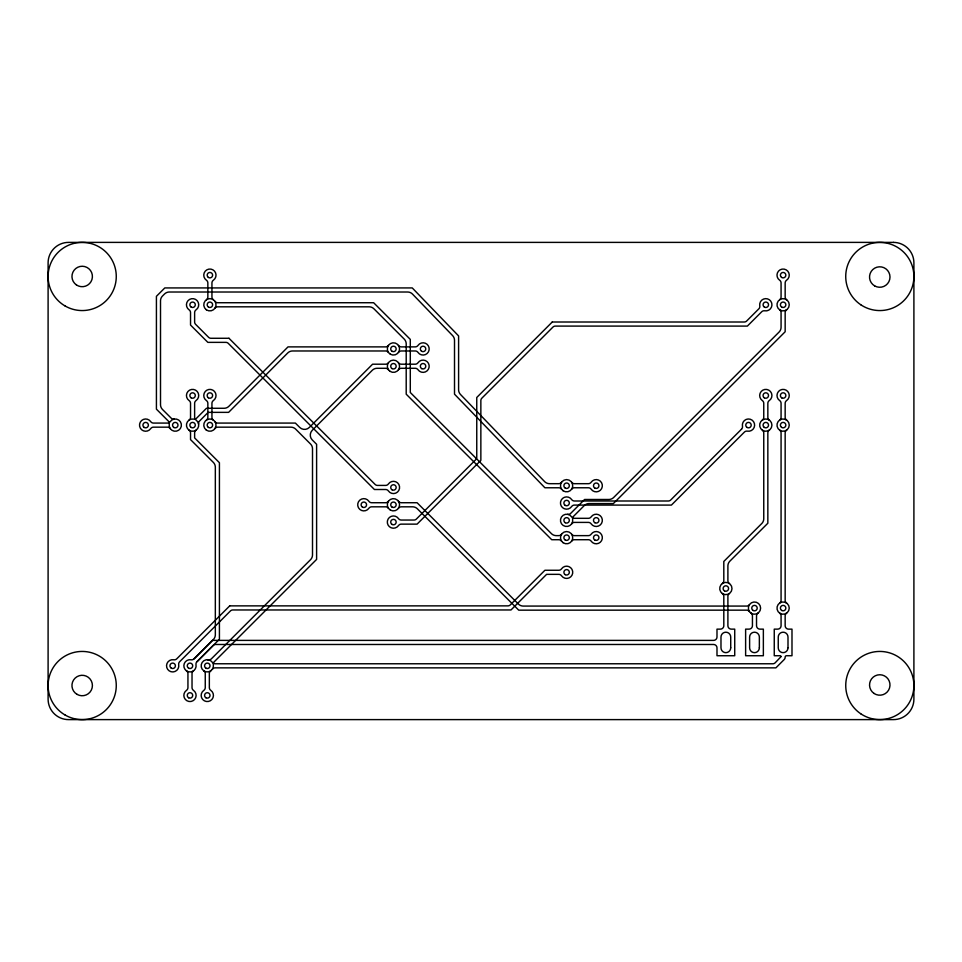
<?xml version="1.0" encoding="UTF-8"?>
<svg xmlns="http://www.w3.org/2000/svg" width="962" height="962" viewBox="0 0 962 962"><rect width="100%" height="100%" fill="white"/><g stroke="black" fill="none" stroke-linecap="round" stroke-linejoin="round"><path stroke-width="1.44" d="M781.072 656.613L775.204 662.77A3.403 3.403 0 0 1 772.787 663.768L215.127 663.768A3.403 3.403 0 0 1 212.337 662.301A6.133 6.133 0 0 0 202.176 662.433A6.133 6.133 0 0 0 206.06 671.825A6.133 6.133 0 0 0 213.336 664.73A3.403 3.403 0 0 1 214.285 661.724L316.606 559.403L316.606 444.288L312.265 439.947A6.818 6.818 0 0 1 312.265 430.303L372.282 370.286A6.818 6.818 0 0 1 377.104 368.29L385.618 368.29A3.403 3.403 0 0 1 388.407 369.745M729.364 593.554A3.403 3.403 0 0 0 727.897 596.356L727.897 625.721A3.403 3.403 0 0 0 731.312 629.136L734.727 629.136L734.727 655.735L716.991 655.735L716.991 647.883A3.403 3.403 0 0 0 713.576 644.48L215.56 644.48A3.403 3.403 0 0 0 213.143 645.478L196.957 661.712A3.403 3.403 0 0 0 196.02 664.718A6.133 6.133 0 0 1 190.356 671.933A6.133 6.133 0 0 1 183.862 665.451A6.133 6.133 0 0 1 191.065 659.776A3.403 3.403 0 0 0 194.071 658.826L212.446 640.391L713.576 640.391A3.403 3.403 0 0 0 716.991 636.976L716.991 629.136L720.394 629.136A3.403 3.403 0 0 0 723.809 625.721L723.809 596.356A3.403 3.403 0 0 0 722.342 593.554M194.071 658.826L213.336 639.562A6.818 6.818 0 0 0 215.332 634.74L215.332 467.219A6.818 6.818 0 0 0 213.336 462.397L190.536 439.598L190.536 432.948A3.403 3.403 0 0 0 189.069 430.158M196.97 661.724L219.42 639.261L219.42 462.71L194.625 437.902L194.625 432.948A3.403 3.403 0 0 1 196.092 430.158M207.299 659.679L207.972 659.716M781.072 656.421L780.447 655.735L774.254 655.735L774.254 629.136L777.669 629.136A3.403 3.403 0 0 0 781.072 625.721L781.072 615.945A3.403 3.403 0 0 0 779.617 613.143M186.472 670.851A3.403 3.403 0 0 1 187.939 673.64L187.939 687.589A3.403 3.403 0 0 1 186.472 690.379A6.133 6.133 0 0 0 185.389 699.494A6.133 6.133 0 0 0 194.565 699.494A6.133 6.133 0 0 0 193.494 690.379A3.403 3.403 0 0 1 192.027 687.589L192.027 673.64A3.403 3.403 0 0 1 193.494 670.851M203.788 670.851A3.403 3.403 0 0 1 205.255 673.64L205.255 687.589A3.403 3.403 0 0 1 203.788 690.379A6.133 6.133 0 0 0 202.705 699.494A6.133 6.133 0 0 0 211.88 699.494A6.133 6.133 0 0 0 210.81 690.379A3.403 3.403 0 0 1 209.343 687.589L209.343 673.64A3.403 3.403 0 0 1 210.81 670.851M212.337 669.312A3.403 3.403 0 0 1 215.127 667.856L775.901 667.856L784.162 659.583A3.403 3.403 0 0 0 785.16 657.178A1.359 1.359 0 0 1 786.531 655.735L791.991 655.735L791.991 629.136L788.575 629.136A3.403 3.403 0 0 1 785.16 625.721L785.16 615.945A3.403 3.403 0 0 1 786.627 613.143M750.973 613.143A3.403 3.403 0 0 1 752.44 615.945L752.44 625.721A3.403 3.403 0 0 1 749.037 629.136L745.622 629.136L745.622 655.735L763.359 655.735L763.359 629.136L759.944 629.136A3.403 3.403 0 0 1 756.529 625.721L756.529 615.945A3.403 3.403 0 0 1 757.996 613.143M189.069 420.081A3.403 3.403 0 0 0 190.536 417.28L190.536 403.343A3.403 3.403 0 0 0 189.069 400.541A6.133 6.133 0 0 1 187.987 391.438A6.133 6.133 0 0 1 197.162 391.438A6.133 6.133 0 0 1 196.092 400.541A3.403 3.403 0 0 0 194.625 403.343L194.625 417.28A3.403 3.403 0 0 0 196.092 420.081A6.133 6.133 0 0 1 195.959 430.242A6.133 6.133 0 0 1 186.568 426.358A6.133 6.133 0 0 1 193.651 419.071A3.403 3.403 0 0 0 196.657 418.121L206.469 408.273L224.086 408.273A6.818 6.818 0 0 0 228.92 406.265L288.011 346.885L385.618 346.885A3.403 3.403 0 0 0 388.407 345.418M170.226 428.619A3.403 3.403 0 0 0 167.436 427.164L153.487 427.164A3.403 3.403 0 0 0 150.697 428.619A6.133 6.133 0 0 1 141.582 429.701A6.133 6.133 0 0 1 141.582 420.526A6.133 6.133 0 0 1 150.697 421.609A3.403 3.403 0 0 0 153.487 423.076L167.436 423.076A3.403 3.403 0 0 0 170.226 421.609A6.133 6.133 0 0 1 180.387 421.741A6.133 6.133 0 0 1 176.503 431.132A6.133 6.133 0 0 1 169.228 424.038A3.403 3.403 0 0 0 168.278 421.031L156.421 409.163L156.421 296.308L164.815 287.927L412.253 287.927L458.597 335.918L458.597 389.766A6.818 6.818 0 0 0 460.521 394.504L544.624 481.601A6.818 6.818 0 0 0 549.53 483.682L558.778 483.682A3.403 3.403 0 0 0 561.567 482.215M571.644 489.225A3.403 3.403 0 0 1 574.434 487.77L588.383 487.77A3.403 3.403 0 0 1 591.173 489.225A6.133 6.133 0 0 0 600.288 490.307A6.133 6.133 0 0 0 600.288 481.132A6.133 6.133 0 0 0 591.173 482.215A3.403 3.403 0 0 1 588.383 483.682L574.434 483.682A3.403 3.403 0 0 1 571.644 482.215M762.301 420.081A3.403 3.403 0 0 0 763.756 417.28L763.756 403.343A3.403 3.403 0 0 0 762.301 400.541A6.133 6.133 0 0 1 761.219 391.438A6.133 6.133 0 0 1 770.394 391.438A6.133 6.133 0 0 1 769.311 400.541A3.403 3.403 0 0 0 767.844 403.343L767.844 417.28A3.403 3.403 0 0 0 769.311 420.081M779.617 420.081A3.403 3.403 0 0 0 781.072 417.28L781.072 403.343A3.403 3.403 0 0 0 779.617 400.541A6.133 6.133 0 0 1 778.535 391.438A6.133 6.133 0 0 1 787.71 391.438A6.133 6.133 0 0 1 786.627 400.541A3.403 3.403 0 0 0 785.16 403.343L785.16 417.28A3.403 3.403 0 0 0 786.627 420.081M779.617 299.735A3.403 3.403 0 0 0 781.072 296.933L781.072 282.996A3.403 3.403 0 0 0 779.617 280.195A6.133 6.133 0 0 1 778.535 271.092A6.133 6.133 0 0 1 787.71 271.092A6.133 6.133 0 0 1 786.627 280.195A3.403 3.403 0 0 0 785.16 282.996L785.16 296.933A3.403 3.403 0 0 0 786.627 299.735M206.385 420.081A3.403 3.403 0 0 0 207.852 417.28L207.852 403.343A3.403 3.403 0 0 0 206.385 400.541A6.133 6.133 0 0 1 205.303 391.438A6.133 6.133 0 0 1 214.478 391.438A6.133 6.133 0 0 1 213.408 400.541A3.403 3.403 0 0 0 211.941 403.343L211.941 417.28A3.403 3.403 0 0 0 213.408 420.081M388.407 508.273A3.403 3.403 0 0 0 385.618 506.818L371.669 506.818A3.403 3.403 0 0 0 368.879 508.273A6.133 6.133 0 0 1 359.764 509.355A6.133 6.133 0 0 1 359.764 500.18A6.133 6.133 0 0 1 368.879 501.262A3.403 3.403 0 0 0 371.669 502.729L385.618 502.729A3.403 3.403 0 0 0 388.407 501.262M571.644 534.163A3.403 3.403 0 0 0 574.434 535.63L588.383 535.63A3.403 3.403 0 0 0 591.173 534.163A6.133 6.133 0 0 1 600.288 533.08A6.133 6.133 0 0 1 600.288 542.255A6.133 6.133 0 0 1 591.173 541.173A3.403 3.403 0 0 0 588.383 539.718L574.434 539.718A3.403 3.403 0 0 0 571.644 541.173M571.644 523.857A3.403 3.403 0 0 1 574.434 522.402L588.383 522.402A3.403 3.403 0 0 1 591.173 523.857A6.133 6.133 0 0 0 600.288 524.939A6.133 6.133 0 0 0 600.288 515.764A6.133 6.133 0 0 0 591.173 516.847A3.403 3.403 0 0 1 588.383 518.314L574.434 518.314A3.403 3.403 0 0 1 571.644 516.847A6.133 6.133 0 0 0 561.483 516.979A6.133 6.133 0 0 0 565.367 526.37A6.133 6.133 0 0 0 572.643 519.276A3.403 3.403 0 0 1 573.592 516.269L584.283 505.567A6.818 6.818 0 0 1 589.105 503.571L613.359 503.571L785.16 331.758L785.16 312.602A3.403 3.403 0 0 1 786.627 309.812M398.484 362.734A3.403 3.403 0 0 0 401.274 364.201L415.223 364.201A3.403 3.403 0 0 0 418.013 362.734A6.133 6.133 0 0 1 427.128 361.652A6.133 6.133 0 0 1 427.128 370.827A6.133 6.133 0 0 1 418.013 369.745A3.403 3.403 0 0 0 415.223 368.29L401.274 368.29A3.403 3.403 0 0 0 398.484 369.745M206.385 299.735A3.403 3.403 0 0 0 207.852 296.933L207.852 282.996A3.403 3.403 0 0 0 206.385 280.195A6.133 6.133 0 0 1 205.303 271.092A6.133 6.133 0 0 1 214.478 271.092A6.133 6.133 0 0 1 213.408 280.195A3.403 3.403 0 0 0 211.941 282.996L211.941 296.933A3.403 3.403 0 0 0 213.408 299.735M398.484 345.418A3.403 3.403 0 0 0 401.274 346.885L415.223 346.885A3.403 3.403 0 0 0 418.013 345.418A6.133 6.133 0 0 1 427.128 344.336A6.133 6.133 0 0 1 427.128 353.511A6.133 6.133 0 0 1 418.013 352.429A3.403 3.403 0 0 0 415.223 350.974L401.274 350.974A3.403 3.403 0 0 0 398.484 352.429M779.617 603.078A3.403 3.403 0 0 0 781.072 600.276L781.072 432.948A3.403 3.403 0 0 0 779.617 430.158M786.627 603.078A3.403 3.403 0 0 1 785.16 600.276L785.16 432.948A3.403 3.403 0 0 1 786.627 430.158M749.446 611.616A3.403 3.403 0 0 0 746.656 610.161L518.722 610.161L417.388 508.814A6.818 6.818 0 0 0 412.566 506.818L401.274 506.818A3.403 3.403 0 0 0 398.484 508.273M749.446 604.605A3.403 3.403 0 0 1 746.656 606.072L523.244 606.072A6.818 6.818 0 0 1 518.422 604.064L417.087 502.729L401.274 502.729A3.403 3.403 0 0 1 398.484 501.262M214.935 421.609A3.403 3.403 0 0 0 217.725 423.076L295.382 423.076L299.723 427.417A6.818 6.818 0 0 0 309.367 427.417L372.583 364.201L385.618 364.201A3.403 3.403 0 0 0 388.407 362.734M214.935 428.619A3.403 3.403 0 0 1 217.725 427.164L290.873 427.164A6.818 6.818 0 0 1 295.695 429.16L310.51 443.987A6.818 6.818 0 0 1 312.506 448.809L312.506 554.882A6.818 6.818 0 0 1 310.51 559.704L211.387 658.826A3.403 3.403 0 0 1 208.381 659.776M722.342 583.489A3.403 3.403 0 0 0 723.809 580.687L723.809 561.447L761.76 523.532A6.818 6.818 0 0 0 763.756 518.71L763.756 432.948A3.403 3.403 0 0 0 762.301 430.158M729.364 583.489A3.403 3.403 0 0 1 727.897 580.687L727.897 565.969A6.818 6.818 0 0 1 729.893 561.147L767.844 523.232L767.844 432.948A3.403 3.403 0 0 1 769.311 430.158M198.617 424.026A3.403 3.403 0 0 1 199.555 421.007L208.165 412.361L228.619 412.361L287.722 352.982A6.818 6.818 0 0 1 292.544 350.974L385.618 350.974A3.403 3.403 0 0 1 388.407 352.429M561.567 541.173A3.403 3.403 0 0 0 558.778 539.718L551.731 539.718L406.204 394.192L406.204 343.903A6.818 6.818 0 0 0 404.208 339.081L373.941 308.814A6.818 6.818 0 0 0 369.119 306.818L217.725 306.818A3.403 3.403 0 0 0 214.935 308.273M561.567 534.163A3.403 3.403 0 0 1 558.778 535.63L556.252 535.63A6.818 6.818 0 0 1 551.43 533.633L410.293 392.496L410.293 339.382L373.641 302.729L217.725 302.729A3.403 3.403 0 0 1 214.935 301.262M567.688 514.321A3.403 3.403 0 0 0 570.694 513.371L584.595 499.482L608.838 499.482A6.818 6.818 0 0 0 613.66 497.486L779.076 332.058A6.818 6.818 0 0 0 781.072 327.248L781.072 312.602A3.403 3.403 0 0 0 779.617 309.812M561.567 489.225A3.403 3.403 0 0 0 558.778 487.77L544.901 487.77L454.509 394.179L454.509 340.332A6.818 6.818 0 0 0 452.597 335.594L412.518 294.095A6.818 6.818 0 0 0 407.623 292.015L169.324 292.015A6.818 6.818 0 0 0 164.514 294.011L162.506 296.007A6.818 6.818 0 0 0 160.51 300.829L160.51 404.653A6.818 6.818 0 0 0 162.506 409.475L171.176 418.133A3.403 3.403 0 0 0 174.182 419.083M229.714 605.868L176.755 658.826A3.403 3.403 0 0 1 173.749 659.776A6.133 6.133 0 0 0 166.546 665.451A6.133 6.133 0 0 0 173.028 671.933A6.133 6.133 0 0 0 178.704 664.73A3.403 3.403 0 0 1 179.653 661.724L230.411 610.966A3.403 3.403 0 0 1 232.816 609.968L511.002 609.968L546.608 574.35L558.778 574.35A3.403 3.403 0 0 1 561.567 575.805A6.133 6.133 0 0 0 570.682 576.887A6.133 6.133 0 0 0 570.682 567.712A6.133 6.133 0 0 0 561.567 568.795A3.403 3.403 0 0 1 558.778 570.262L544.913 570.262L510.305 604.87A3.403 3.403 0 0 1 507.888 605.868L229.714 605.868M552.248 322.005L476.755 397.486L476.755 457.263A3.403 3.403 0 0 1 475.757 459.668L416.39 519.047A3.403 3.403 0 0 1 413.973 520.045L401.274 520.045A3.403 3.403 0 0 1 398.484 518.578A6.133 6.133 0 0 0 389.369 517.496A6.133 6.133 0 0 0 389.369 526.671A6.133 6.133 0 0 0 398.484 525.589A3.403 3.403 0 0 1 401.274 524.134L417.087 524.134L480.856 460.365L480.856 400.601A3.403 3.403 0 0 1 481.854 398.184L552.934 327.092A3.403 3.403 0 0 1 555.351 326.094L747.366 326.094L761.712 311.76A3.403 3.403 0 0 1 764.718 310.81A6.133 6.133 0 0 0 771.933 305.134A6.133 6.133 0 0 0 765.439 298.641A6.133 6.133 0 0 0 759.764 305.856A3.403 3.403 0 0 1 758.814 308.862L746.668 321.007A3.403 3.403 0 0 1 744.263 322.005L552.248 322.005M741.498 429.208L670.718 499.999A3.403 3.403 0 0 1 668.301 500.998L574.434 500.998A3.403 3.403 0 0 1 571.644 499.531A6.133 6.133 0 0 0 562.529 498.448A6.133 6.133 0 0 0 562.529 507.623A6.133 6.133 0 0 0 571.644 506.541A3.403 3.403 0 0 1 574.434 505.086L671.416 505.086L744.396 432.106A3.403 3.403 0 0 1 747.402 431.156A6.133 6.133 0 0 0 754.617 425.481A6.133 6.133 0 0 0 748.123 418.987A6.133 6.133 0 0 0 742.448 426.202A3.403 3.403 0 0 1 741.498 429.208M893.445 242.388L68.555 242.388A20.455 20.455 0 0 0 48.1 262.842L48.1 699.158A20.455 20.455 0 0 0 68.555 719.612L893.445 719.612A20.455 20.455 0 0 0 913.9 699.158L913.9 262.842A20.455 20.455 0 0 0 893.445 242.388M228.98 338.275L210.955 338.275A3.403 3.403 0 0 1 208.55 337.277L195.623 324.35A3.403 3.403 0 0 1 194.625 321.945L194.625 312.602A3.403 3.403 0 0 1 196.092 309.812A6.133 6.133 0 0 0 197.162 300.697A6.133 6.133 0 0 0 187.987 300.697A6.133 6.133 0 0 0 189.069 309.812A3.403 3.403 0 0 1 190.536 312.602L190.536 325.048L207.852 342.364L225.866 342.364A3.403 3.403 0 0 1 228.283 343.362L374.422 489.502L385.618 489.502A3.403 3.403 0 0 1 388.407 490.957A6.133 6.133 0 0 0 397.522 492.039A6.133 6.133 0 0 0 397.522 482.864A6.133 6.133 0 0 0 388.407 483.946A3.403 3.403 0 0 1 385.618 485.413L377.525 485.413A3.403 3.403 0 0 1 375.108 484.415L228.98 338.275M787.998 647.787L787.998 637.084A4.87 4.87 0 0 0 783.116 632.202A4.87 4.87 0 0 0 778.246 637.084L778.246 647.787A4.87 4.87 0 0 0 783.116 652.657A4.87 4.87 0 0 0 787.998 647.787M759.355 647.787L759.355 637.084A4.87 4.87 0 0 0 754.485 632.202A4.87 4.87 0 0 0 749.614 637.084L749.614 647.787A4.87 4.87 0 0 0 754.485 652.657A4.87 4.87 0 0 0 759.355 647.787M730.723 647.787L730.723 637.084A4.87 4.87 0 0 0 725.853 632.202A4.87 4.87 0 0 0 720.983 637.084L720.983 647.787A4.87 4.87 0 0 0 725.853 652.657A4.87 4.87 0 0 0 730.723 647.787M722.606 593.722A6.133 6.133 0 0 0 731.986 588.732A6.133 6.133 0 0 0 722.967 583.104A6.133 6.133 0 0 0 722.606 593.722M780.05 613.419A6.133 6.133 0 0 0 789.249 608.116A6.133 6.133 0 0 0 780.05 602.801A6.133 6.133 0 0 0 780.05 613.419M65.139 715.043A34.091 34.091 0 0 0 116.27 685.521A34.091 34.091 0 0 0 65.139 656A34.091 34.091 0 0 0 65.139 715.043M860.713 713.744A34.091 34.091 0 0 0 913.816 687.95A34.091 34.091 0 0 0 864.922 654.857A34.091 34.091 0 0 0 860.713 713.744M860.713 304.714A34.091 34.091 0 0 0 913.816 278.908A34.091 34.091 0 0 0 864.922 245.815A34.091 34.091 0 0 0 860.713 304.714M65.139 306A34.091 34.091 0 0 0 116.27 276.479A34.091 34.091 0 0 0 65.139 246.957A34.091 34.091 0 0 0 65.139 306M874.049 693.446A10.221 10.221 0 0 0 889.97 685.69A10.221 10.221 0 0 0 875.288 675.781A10.221 10.221 0 0 0 874.049 693.446M77.068 694.372A10.221 10.221 0 0 0 92.412 685.521A10.221 10.221 0 0 0 77.068 676.659A10.221 10.221 0 0 0 77.068 694.372M874.638 285.882A10.221 10.221 0 0 0 889.994 277.044A10.221 10.221 0 0 0 874.662 268.17A10.221 10.221 0 0 0 874.638 285.882M76.455 284.944A10.221 10.221 0 0 0 92.388 277.212A10.221 10.221 0 0 0 77.718 267.28A10.221 10.221 0 0 0 76.455 284.944M188.624 668.169A2.73 2.73 0 0 0 192.713 665.812A2.73 2.73 0 0 0 188.624 663.443A2.73 2.73 0 0 0 188.624 668.169M205.94 668.169A2.73 2.73 0 0 0 210.029 665.812A2.73 2.73 0 0 0 205.94 663.443A2.73 2.73 0 0 0 205.94 668.169M171.308 668.169A2.73 2.73 0 0 0 175.397 665.812A2.73 2.73 0 0 0 171.308 663.443A2.73 2.73 0 0 0 171.308 668.169M565.247 574.663A2.73 2.73 0 0 0 569.336 572.306A2.73 2.73 0 0 0 565.247 569.937A2.73 2.73 0 0 0 565.247 574.663M188.624 697.775A2.73 2.73 0 0 0 192.713 695.418A2.73 2.73 0 0 0 188.624 693.061A2.73 2.73 0 0 0 188.624 697.775M205.94 697.775A2.73 2.73 0 0 0 210.029 695.418A2.73 2.73 0 0 0 205.94 693.061A2.73 2.73 0 0 0 205.94 697.775M173.906 427.477A2.73 2.73 0 0 0 177.994 425.12A2.73 2.73 0 0 0 173.906 422.751A2.73 2.73 0 0 0 173.906 427.477M144.132 427.381A2.73 2.73 0 0 0 148.376 425.312A2.73 2.73 0 0 0 144.468 422.667A2.73 2.73 0 0 0 144.132 427.381M191.053 427.381A2.73 2.73 0 0 0 195.298 425.312A2.73 2.73 0 0 0 191.39 422.667A2.73 2.73 0 0 0 191.053 427.381M191.053 397.775A2.73 2.73 0 0 0 195.298 395.707A2.73 2.73 0 0 0 191.39 393.061A2.73 2.73 0 0 0 191.053 397.775M208.369 427.381A2.73 2.73 0 0 0 212.614 425.312A2.73 2.73 0 0 0 208.706 422.667A2.73 2.73 0 0 0 208.369 427.381M208.369 397.775A2.73 2.73 0 0 0 212.614 395.707A2.73 2.73 0 0 0 208.706 393.061A2.73 2.73 0 0 0 208.369 397.775M191.222 307.131A2.73 2.73 0 0 0 195.31 304.774A2.73 2.73 0 0 0 191.222 302.405A2.73 2.73 0 0 0 191.222 307.131M392.087 489.814A2.73 2.73 0 0 0 396.176 487.457A2.73 2.73 0 0 0 392.087 485.088A2.73 2.73 0 0 0 392.087 489.814M208.538 307.131A2.73 2.73 0 0 0 212.626 304.774A2.73 2.73 0 0 0 208.538 302.405A2.73 2.73 0 0 0 208.538 307.131M208.369 277.417A2.73 2.73 0 0 0 212.614 275.36A2.73 2.73 0 0 0 208.706 272.715A2.73 2.73 0 0 0 208.369 277.417M362.47 507.13A2.73 2.73 0 0 0 366.57 504.773A2.73 2.73 0 0 0 362.47 502.404A2.73 2.73 0 0 0 362.47 507.13M392.087 507.13A2.73 2.73 0 0 0 396.176 504.773A2.73 2.73 0 0 0 392.087 502.404A2.73 2.73 0 0 0 392.087 507.13M764.441 307.131A2.73 2.73 0 0 0 768.53 304.774A2.73 2.73 0 0 0 764.441 302.405A2.73 2.73 0 0 0 764.441 307.131M392.087 524.446A2.73 2.73 0 0 0 396.176 522.089A2.73 2.73 0 0 0 392.087 519.72A2.73 2.73 0 0 0 392.087 524.446M746.957 427.381A2.73 2.73 0 0 0 751.202 425.312A2.73 2.73 0 0 0 747.294 422.667A2.73 2.73 0 0 0 746.957 427.381M565.247 505.399A2.73 2.73 0 0 0 569.336 503.042A2.73 2.73 0 0 0 565.247 500.673A2.73 2.73 0 0 0 565.247 505.399M565.247 540.031A2.73 2.73 0 0 0 569.336 537.674A2.73 2.73 0 0 0 565.247 535.305A2.73 2.73 0 0 0 565.247 540.031M594.853 540.031A2.73 2.73 0 0 0 598.941 537.674A2.73 2.73 0 0 0 594.853 535.305A2.73 2.73 0 0 0 594.853 540.031M565.247 522.715A2.73 2.73 0 0 0 569.336 520.358A2.73 2.73 0 0 0 565.247 517.989A2.73 2.73 0 0 0 565.247 522.715M594.853 522.715A2.73 2.73 0 0 0 598.941 520.358A2.73 2.73 0 0 0 594.853 517.989A2.73 2.73 0 0 0 594.853 522.715M565.247 488.083A2.73 2.73 0 0 0 569.336 485.726A2.73 2.73 0 0 0 565.247 483.357A2.73 2.73 0 0 0 565.247 488.083M594.853 488.083A2.73 2.73 0 0 0 598.941 485.726A2.73 2.73 0 0 0 594.853 483.357A2.73 2.73 0 0 0 594.853 488.083M764.273 427.381A2.73 2.73 0 0 0 768.518 425.312A2.73 2.73 0 0 0 764.61 422.667A2.73 2.73 0 0 0 764.273 427.381M764.273 397.775A2.73 2.73 0 0 0 768.518 395.707A2.73 2.73 0 0 0 764.61 393.061A2.73 2.73 0 0 0 764.273 397.775M781.589 427.381A2.73 2.73 0 0 0 785.834 425.312A2.73 2.73 0 0 0 781.926 422.667A2.73 2.73 0 0 0 781.589 427.381M781.757 397.871A2.73 2.73 0 0 0 785.846 395.514A2.73 2.73 0 0 0 781.757 393.145A2.73 2.73 0 0 0 781.757 397.871M781.757 307.131A2.73 2.73 0 0 0 785.846 304.774A2.73 2.73 0 0 0 781.757 302.405A2.73 2.73 0 0 0 781.757 307.131M781.589 277.417A2.73 2.73 0 0 0 785.834 275.36A2.73 2.73 0 0 0 781.926 272.715A2.73 2.73 0 0 0 781.589 277.417M391.919 351.19A2.73 2.73 0 0 0 396.164 349.122A2.73 2.73 0 0 0 392.255 346.476A2.73 2.73 0 0 0 391.919 351.19M421.524 351.19A2.73 2.73 0 0 0 425.769 349.122A2.73 2.73 0 0 0 421.861 346.476A2.73 2.73 0 0 0 421.524 351.19M392.087 368.602A2.73 2.73 0 0 0 396.176 366.245A2.73 2.73 0 0 0 392.087 363.877A2.73 2.73 0 0 0 392.087 368.602M421.693 368.602A2.73 2.73 0 0 0 425.781 366.245A2.73 2.73 0 0 0 421.693 363.877A2.73 2.73 0 0 0 421.693 368.602M781.757 610.473A2.73 2.73 0 0 0 785.846 608.116A2.73 2.73 0 0 0 781.757 605.747A2.73 2.73 0 0 0 781.757 610.473M724.494 590.884A2.73 2.73 0 0 0 728.583 588.516A2.73 2.73 0 0 0 724.494 586.159A2.73 2.73 0 0 0 724.494 590.884M753.126 610.473A2.73 2.73 0 0 0 757.214 608.116A2.73 2.73 0 0 0 753.126 605.747A2.73 2.73 0 0 0 753.126 610.473M751.418 613.419A6.133 6.133 0 0 0 760.617 608.116A6.133 6.133 0 0 0 751.418 602.801A6.133 6.133 0 0 0 751.418 613.419M563.071 490.74A6.133 6.133 0 0 0 572.715 486.279A6.133 6.133 0 0 0 564.033 480.158A6.133 6.133 0 0 0 563.071 490.74M762.734 430.435A6.133 6.133 0 0 0 771.933 425.12A6.133 6.133 0 0 0 762.734 419.805A6.133 6.133 0 0 0 762.734 430.435M780.05 430.435A6.133 6.133 0 0 0 789.249 425.12A6.133 6.133 0 0 0 780.05 419.805A6.133 6.133 0 0 0 780.05 430.435M780.05 310.089A6.133 6.133 0 0 0 789.249 304.774A6.133 6.133 0 0 0 780.05 299.459A6.133 6.133 0 0 0 780.05 310.089M206.361 430.134A6.133 6.133 0 0 0 216.005 425.673A6.133 6.133 0 0 0 207.323 419.552A6.133 6.133 0 0 0 206.361 430.134M390.38 510.088A6.133 6.133 0 0 0 399.579 504.773A6.133 6.133 0 0 0 390.38 499.458A6.133 6.133 0 0 0 390.38 510.088M563.071 542.688A6.133 6.133 0 0 0 572.715 538.227A6.133 6.133 0 0 0 564.033 532.106A6.133 6.133 0 0 0 563.071 542.688M389.911 371.26A6.133 6.133 0 0 0 399.555 366.799A6.133 6.133 0 0 0 390.873 360.678A6.133 6.133 0 0 0 389.911 371.26M206.361 309.788A6.133 6.133 0 0 0 216.005 305.327A6.133 6.133 0 0 0 207.323 299.206A6.133 6.133 0 0 0 206.361 309.788M390.38 354.244A6.133 6.133 0 0 0 399.579 348.929A6.133 6.133 0 0 0 390.38 343.614A6.133 6.133 0 0 0 390.38 354.244"/></g></svg>
